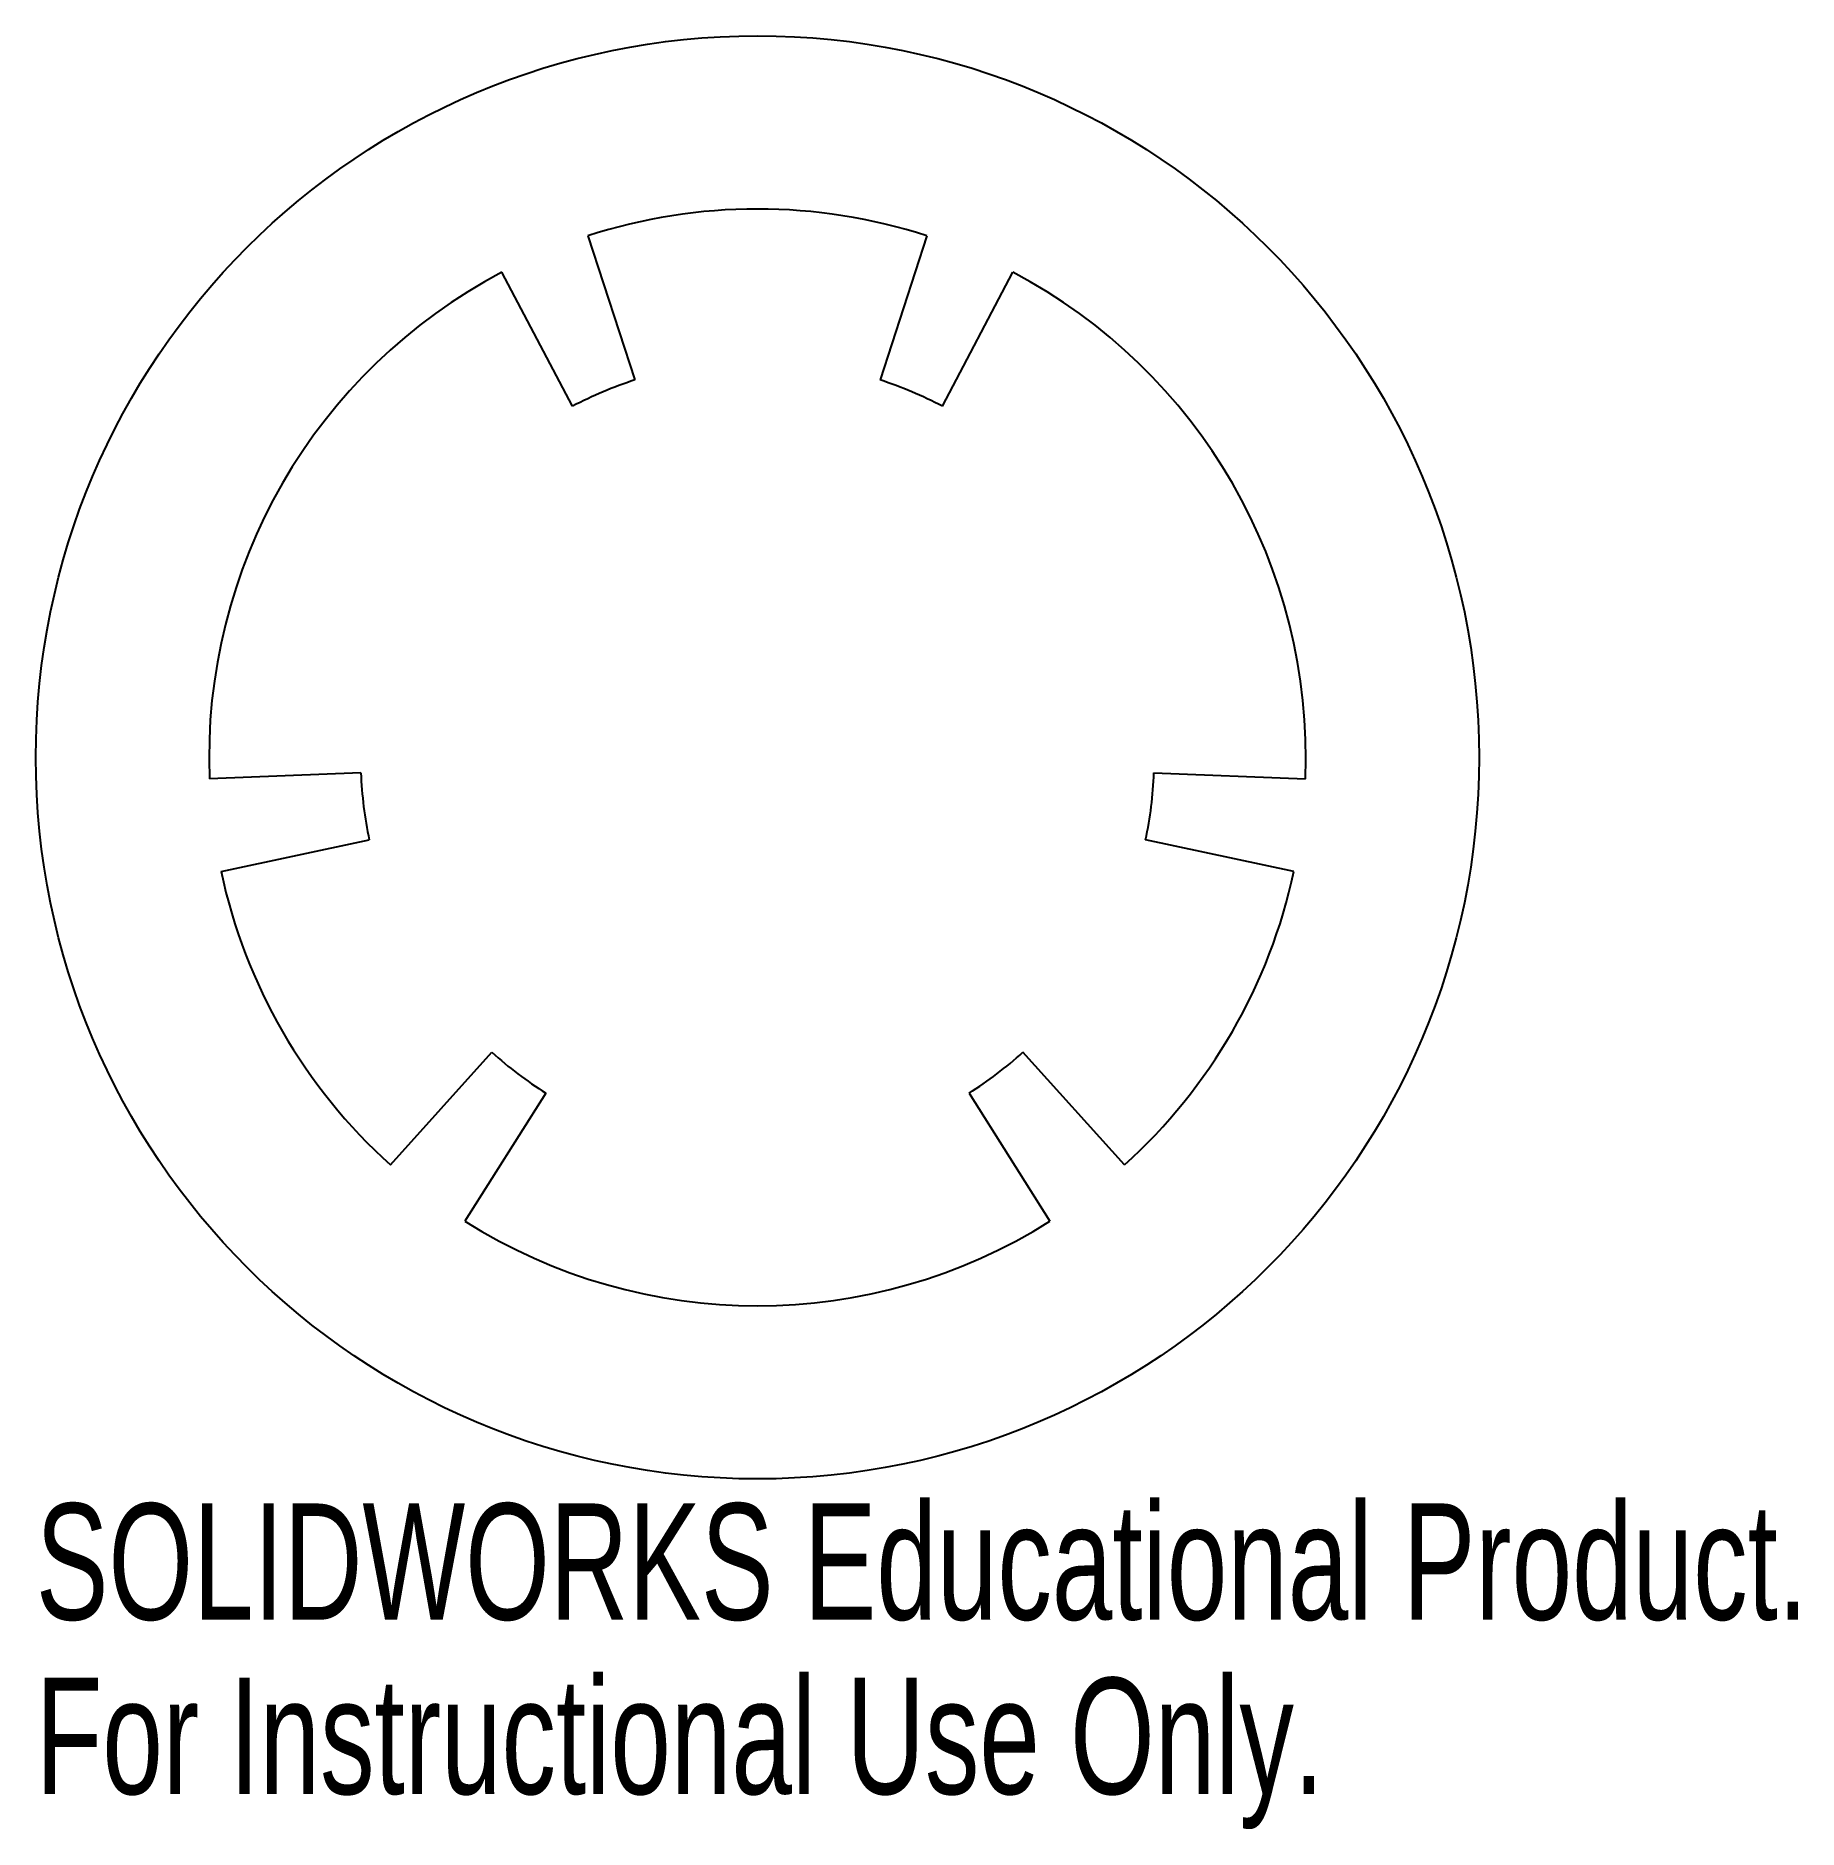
# Model space of a CAD drawing. Header units: millimetres. Extents: x -30 to 43.3, y -44.6 to 30.
import ezdxf

# ---------------------------------------------------------------- set-up
doc = ezdxf.new("R2010")
doc.units = ezdxf.units.MM
doc.styles.add('SLDTEXTSTYLE0', font='TXT', dxfattribs={"width": 0.7})

msp = doc.modelspace()

# ---------------------------------------------------------------- linework, layer by layer
at = {"color": 7, "linetype": 'Continuous', "lineweight": 25}
for p, q in [((-7.046, 21.684), (-5.099, 15.692)), ((7.046, 21.684), (5.099, 15.692)), ((-7.688, 14.6), (-10.623, 20.174)), ((7.688, 14.6), (10.623, 20.174)), ((-16.487, -0.642), (-22.783, -0.887)), ((16.487, -0.642), (22.783, -0.887)), ((-22.302, -4.74), (-16.139, -3.431)), ((22.302, -4.74), (16.139, -3.431)), ((-15.256, -16.944), (-11.041, -12.262)), ((15.256, -16.944), (11.041, -12.262)), ((-8.8, -13.957), (-12.16, -19.287)), ((8.8, -13.957), (12.16, -19.287))]:
    msp.add_line(p, q, dxfattribs=at)
msp.add_circle((0, 0), 30, dxfattribs=at)
for radius, start, end in [(22.8, 72, 108), (22.8, 117.76947, 182.23053), (22.8, 357.76947, 62.23053), (16.5, 108, 117.76947), (16.5, 62.23053, 72), (16.5, 182.23053, 192), (16.5, 348, 357.76947), (22.8, 192, 228), (22.8, 312, 348), (16.5, 228, 237.76947), (16.5, 302.23053, 312), (22.8, 237.76947, 302.23053)]:
    msp.add_arc((0, 0), radius, start, end, dxfattribs=at)

# ---------------------------------------------------------------- texts
at = {"color": 7, "linetype": 'Continuous', "char_height": 4.83362, "attachment_point": 1, "style": 'SLDTEXTSTYLE0'}
for s, insert in [('SOLIDWORKS Educational Product.', (-30, -31.02)), ('For Instructional Use Only.', (-30, -38.27))]:
    msp.add_mtext(s, dxfattribs=dict(at, insert=insert))

doc.saveas('drawing.dxf')
